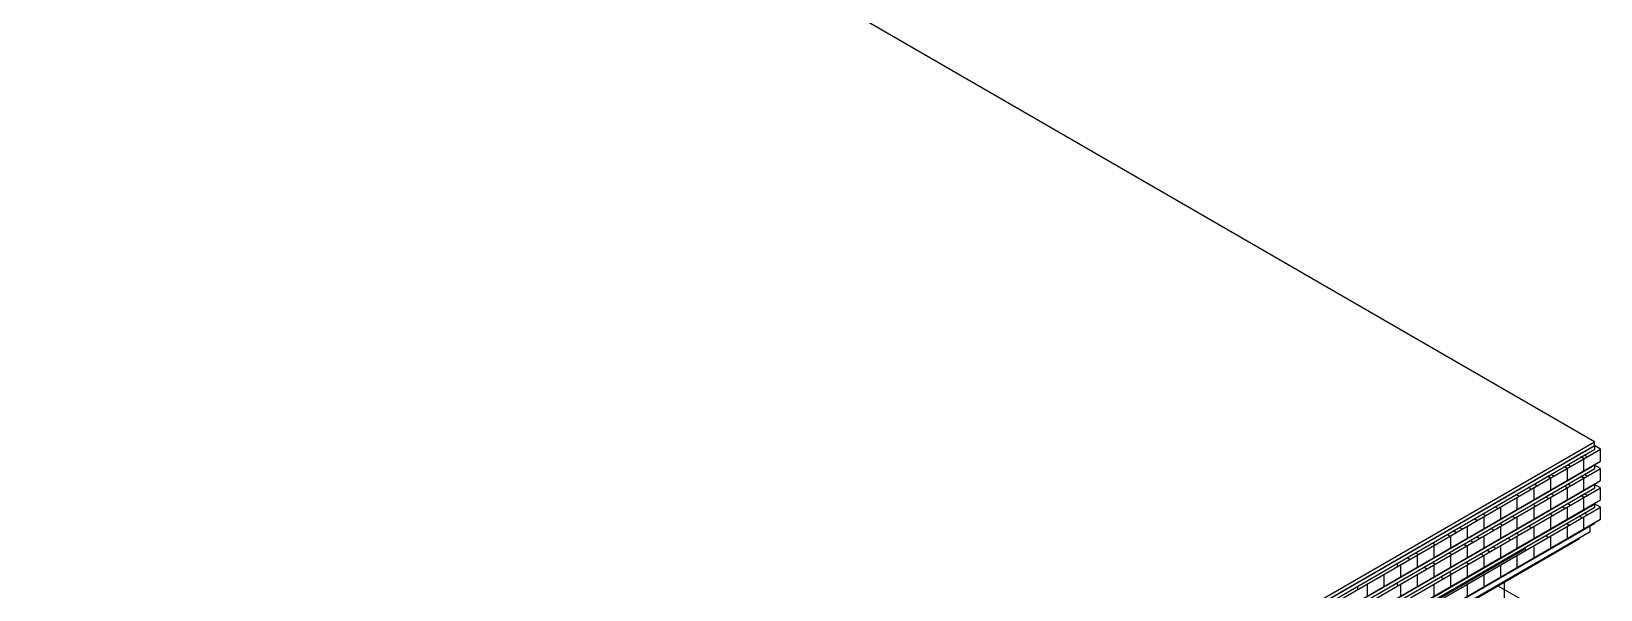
# Model space of a CAD drawing. Header units: inches. Extents: x 0.3 to 16.2, y 0.3 to 11.4.
# Drawn here: x 6.604 to 8.429, y 7.051 to 7.7 of the extents above; entities that cross this region are included whole.
import ezdxf

# ---------------------------------------------------------------- set-up
doc = ezdxf.new("R2010")
doc.units = ezdxf.units.IN
doc.header["$LTSCALE"] = 0.009843
doc.header["$MEASUREMENT"] = 0
doc.layers.add('GEOMETRY', color=7, linetype='Continuous')

msp = doc.modelspace()

# ---------------------------------------------------------------- linework, layer by layer
at = {"layer": 'GEOMETRY'}
for p, q in [((8.4217, 7.2232), (2.8614, 10.4331)), ((6.5122, 6.1209), (8.4217, 7.2232)), ((6.5122, 6.1209), (8.4217, 7.2232)), ((6.5122, 6.1165), (8.4217, 7.2189)), ((6.5122, 6.1161), (8.422, 7.2189)), ((6.5122, 6.1161), (8.422, 7.2189)), ((6.5122, 6.1118), (8.422, 7.2146)), ((6.5122, 6.1079), (8.4287, 7.2146)), ((6.5122, 6.1079), (8.4287, 7.2146)), ((8.4024, 7.2075), (8.402, 7.2075)), ((8.4024, 7.2075), (8.4024, 7.2079)), ((8.4063, 7.2098), (8.4059, 7.2098)), ((8.4134, 7.2055), (8.4098, 7.2075)), ((8.4217, 7.2189), (8.4217, 7.2232)), ((8.422, 7.2189), (8.4217, 7.2193)), ((8.4287, 7.2146), (8.4217, 7.2189)), ((8.422, 7.2146), (8.422, 7.2189)), ((8.4287, 7.2004), (8.4287, 7.2146)), ((6.5122, 6.0941), (8.4287, 7.2004)), ((6.5122, 6.0937), (8.422, 7.1965)), ((6.5122, 6.0937), (8.422, 7.1965)), ((6.5122, 6.0937), (8.422, 7.1965)), ((6.5122, 6.0894), (8.422, 7.1921)), ((6.5122, 6.0854), (8.4287, 7.1921)), ((6.5122, 6.0854), (8.4287, 7.1921)), ((8.3831, 7.1965), (8.3827, 7.1965)), ((8.3827, 7.1961), (8.3827, 7.1965)), ((8.3866, 7.1984), (8.3866, 7.1984)), ((8.3902, 7.1921), (8.3866, 7.1941)), ((8.3898, 7.1921), (8.3866, 7.1941)), ((8.3902, 7.1783), (8.3902, 7.1921)), ((8.3937, 7.1945), (8.3906, 7.1965)), ((8.4094, 7.2035), (8.4059, 7.2055)), ((8.4094, 7.2035), (8.4063, 7.2055)), ((8.4094, 7.1894), (8.4094, 7.2035)), ((8.4287, 7.1921), (8.4217, 7.1961)), ((8.422, 7.1965), (8.422, 7.1965)), ((8.422, 7.1921), (8.422, 7.1965)), ((8.4287, 7.178), (8.4287, 7.1921)), ((6.5122, 6.0717), (8.4287, 7.178)), ((6.5122, 6.0713), (8.422, 7.174)), ((6.5122, 6.0713), (8.422, 7.174)), ((6.5122, 6.0713), (8.422, 7.174)), ((8.3413, 7.1724), (8.3413, 7.1724)), ((8.3484, 7.1681), (8.3449, 7.1701)), ((8.3476, 7.176), (8.3476, 7.176)), ((8.3547, 7.172), (8.3516, 7.174)), ((8.3516, 7.1559), (8.3516, 7.1701)), ((8.3634, 7.185), (8.363, 7.185)), ((8.3634, 7.185), (8.3634, 7.185)), ((8.3673, 7.187), (8.3669, 7.1874)), ((8.3705, 7.1807), (8.3669, 7.1827)), ((8.3705, 7.1811), (8.3673, 7.1831)), ((8.3744, 7.1831), (8.3709, 7.185)), ((8.3709, 7.1669), (8.3709, 7.1811)), ((8.3902, 7.1697), (8.3866, 7.1717)), ((8.3898, 7.1697), (8.3866, 7.1717)), ((8.3937, 7.172), (8.3906, 7.174)), ((8.4094, 7.1807), (8.4059, 7.1827)), ((8.4094, 7.1811), (8.4063, 7.1831)), ((8.4094, 7.1669), (8.4094, 7.1811)), ((8.4134, 7.1831), (8.4098, 7.185)), ((8.4287, 7.1697), (8.4217, 7.1736)), ((8.422, 7.174), (8.422, 7.174)), ((8.422, 7.1697), (8.422, 7.174)), ((6.5122, 6.0669), (8.422, 7.1697)), ((6.5122, 6.063), (8.4287, 7.1697)), ((6.5122, 6.063), (8.4287, 7.1697)), ((6.5122, 6.0488), (8.4287, 7.1555)), ((8.3268, 7.1638), (8.3264, 7.1642)), ((8.3339, 7.1598), (8.3303, 7.1618)), ((8.3319, 7.1445), (8.3319, 7.1587)), ((8.3681, 7.1571), (8.3646, 7.1591)), ((8.3744, 7.1606), (8.3709, 7.1626)), ((8.3709, 7.1445), (8.3709, 7.1587)), ((8.3902, 7.1559), (8.3902, 7.1697)), ((8.4094, 7.1583), (8.4059, 7.1602)), ((8.4094, 7.1587), (8.4063, 7.1606)), ((8.4094, 7.1445), (8.4094, 7.1583)), ((8.4134, 7.1606), (8.4098, 7.1626)), ((8.4287, 7.1555), (8.4287, 7.1697)), ((6.5122, 6.0488), (8.422, 7.1512)), ((6.5122, 6.0488), (8.422, 7.1512)), ((6.5122, 6.0488), (8.422, 7.1512)), ((6.5122, 6.0445), (8.422, 7.1472)), ((6.5122, 6.0406), (8.4287, 7.1472)), ((6.5122, 6.0406), (8.4287, 7.1472)), ((8.278, 7.1358), (8.278, 7.1358)), ((8.285, 7.1315), (8.2819, 7.1335)), ((8.2878, 7.1413), (8.2874, 7.1413)), ((8.2949, 7.1374), (8.2913, 7.1394)), ((8.2933, 7.1224), (8.2933, 7.1362)), ((8.3024, 7.15), (8.3024, 7.15)), ((8.3094, 7.1457), (8.3059, 7.1476)), ((8.3126, 7.1335), (8.3126, 7.1476)), ((8.3291, 7.1346), (8.3256, 7.1366)), ((8.3319, 7.122), (8.3319, 7.1362)), ((8.3531, 7.1484), (8.35, 7.1504)), ((8.3516, 7.1335), (8.3516, 7.1472)), ((8.3728, 7.1374), (8.3693, 7.1394)), ((8.3709, 7.122), (8.3709, 7.1362)), ((8.3874, 7.1457), (8.3839, 7.1476)), ((8.3902, 7.1331), (8.3902, 7.1472)), ((8.3937, 7.1492), (8.3906, 7.1512)), ((8.4071, 7.1346), (8.4035, 7.1366)), ((8.4094, 7.122), (8.4094, 7.1358)), ((8.4134, 7.1382), (8.4098, 7.1402)), ((8.4287, 7.1472), (8.4217, 7.1512)), ((8.422, 7.1512), (8.422, 7.1516)), ((8.422, 7.1472), (8.422, 7.1512)), ((8.4287, 7.1331), (8.4287, 7.1472)), ((6.5122, 6.0264), (8.4287, 7.1331)), ((6.5122, 6.0264), (8.422, 7.1287)), ((6.5122, 6.0193), (8.4165, 7.1189)), ((8.2465, 7.1173), (8.2461, 7.1177)), ((8.2535, 7.1134), (8.25, 7.1154)), ((8.2535, 7.1217), (8.2535, 7.1217)), ((8.2606, 7.1177), (8.2575, 7.1197)), ((8.261, 7.126), (8.2606, 7.126)), ((8.2681, 7.1217), (8.2646, 7.1236)), ((8.274, 7.111), (8.274, 7.1252)), ((8.3047, 7.1205), (8.3012, 7.1224)), ((8.3146, 7.126), (8.311, 7.128)), ((8.3126, 7.111), (8.3126, 7.1252)), ((8.3339, 7.115), (8.3303, 7.1169)), ((8.3484, 7.1232), (8.3449, 7.1252)), ((8.3516, 7.111), (8.3516, 7.1248)), ((8.3921, 7.126), (8.389, 7.128)), ((8.3902, 7.1106), (8.3902, 7.1248)), ((8.4165, 7.1189), (8.4165, 7.1256)), ((8.422, 7.1287), (8.422, 7.1291)), ((6.5122, 6.0181), (8.4043, 7.1106)), ((6.5122, 6.0433), (8.3413, 7.0992)), ((6.5122, 6.0433), (8.3413, 7.0992)), ((8.2295, 7.1075), (8.2291, 7.1079)), ((8.2291, 7.1079), (8.2295, 7.1075)), ((8.2291, 7.1079), (8.2295, 7.1075)), ((8.2366, 7.1035), (8.2331, 7.1055)), ((8.2331, 7.1055), (8.2366, 7.1035)), ((8.2331, 7.1055), (8.2366, 7.1035)), ((8.2354, 7.089), (8.2354, 7.1028)), ((8.2547, 7.1), (8.2547, 7.1142)), ((8.2728, 7.102), (8.2697, 7.1039)), ((8.274, 7.0886), (8.274, 7.1028)), ((8.2803, 7.1063), (8.2768, 7.1083)), ((8.2874, 7.1106), (8.2843, 7.1126)), ((8.2933, 7.1), (8.2933, 7.1138)), ((8.2996, 7.0953), (8.2965, 7.0972)), ((8.3071, 7.0992), (8.3035, 7.1012)), ((8.3126, 7.0886), (8.3126, 7.1028)), ((8.324, 7.1091), (8.3209, 7.111)), ((8.3319, 7.0996), (8.3319, 7.1138)), ((8.3362, 7.0965), (8.3362, 7.0976)), ((8.3413, 7.0992), (8.3402, 7.1)), ((8.3413, 7.0965), (8.3413, 7.0992)), ((8.3516, 7.0882), (8.3516, 7.1024)), ((8.3681, 7.1118), (8.3646, 7.1138)), ((8.3709, 7.0996), (8.3709, 7.1138)), ((8.4043, 7.1106), (8.4043, 7.1118)), ((6.5122, 6.0488), (8.3118, 7.0882)), ((6.5122, 6.0488), (8.3118, 7.0882)), ((8.1925, 7.0862), (8.1925, 7.0866)), ((8.1925, 7.0783), (8.1925, 7.0823)), ((8.1965, 7.0665), (8.1965, 7.0803)), ((8.2, 7.0909), (8.2, 7.0909)), ((8.2, 7.0909), (8.2, 7.0909)), ((8.2, 7.0909), (8.2, 7.0909)), ((8.2039, 7.0886), (8.2071, 7.0866)), ((8.2039, 7.0886), (8.2071, 7.0866)), ((8.2039, 7.0886), (8.2071, 7.0866)), ((8.2098, 7.0965), (8.2098, 7.0965)), ((8.2098, 7.0965), (8.2098, 7.0965)), ((8.2098, 7.0965), (8.2098, 7.0965)), ((8.2134, 7.0941), (8.2169, 7.0921)), ((8.2134, 7.0941), (8.2169, 7.0921)), ((8.2134, 7.0941), (8.2169, 7.0921)), ((8.2157, 7.0776), (8.2157, 7.0917)), ((8.2331, 7.0831), (8.2366, 7.0811)), ((8.2331, 7.0831), (8.2366, 7.0811)), ((8.2331, 7.0831), (8.2366, 7.0811)), ((8.2354, 7.0661), (8.2354, 7.0803)), ((8.2559, 7.0921), (8.2524, 7.0941)), ((8.2524, 7.0941), (8.2559, 7.0921)), ((8.2524, 7.0941), (8.2559, 7.0921)), ((8.2547, 7.0776), (8.2547, 7.0913)), ((8.2756, 7.0811), (8.272, 7.0831)), ((8.272, 7.0831), (8.2756, 7.0811)), ((8.272, 7.0831), (8.2756, 7.0811)), ((8.274, 7.0661), (8.274, 7.0803)), ((8.2925, 7.0909), (8.289, 7.0929)), ((8.2933, 7.0772), (8.2933, 7.0913)), ((8.3118, 7.0878), (8.3118, 7.0882)), ((8.3118, 7.0823), (8.3118, 7.0835)), ((8.3126, 7.0661), (8.3126, 7.0799)), ((8.3217, 7.0882), (8.3217, 7.0894)), ((8.3319, 7.0772), (8.3319, 7.0913)), ((8.1772, 7.0551), (8.1772, 7.0693)), ((8.2157, 7.0551), (8.2157, 7.0693)), ((8.2232, 7.0776), (8.2268, 7.0756)), ((8.2232, 7.0776), (8.2268, 7.0756)), ((8.2232, 7.0776), (8.2268, 7.0756)), ((8.2429, 7.0661), (8.2461, 7.0642)), ((8.2429, 7.0661), (8.2461, 7.0642)), ((8.2429, 7.0661), (8.2461, 7.0642)), ((8.2524, 7.0717), (8.2559, 7.0697)), ((8.2524, 7.0717), (8.2559, 7.0697)), ((8.2524, 7.0717), (8.2559, 7.0697)), ((8.2547, 7.0551), (8.2547, 7.0689)), ((8.2933, 7.0547), (8.2933, 7.0689)), ((8.1366, 7.0539), (8.1366, 7.0543)), ((8.1465, 7.0598), (8.1465, 7.0598)), ((8.1465, 7.0516), (8.1465, 7.0555)), ((8.1579, 7.0441), (8.1579, 7.0583)), ((8.1925, 7.0559), (8.1925, 7.0598)), ((8.1965, 7.0441), (8.1965, 7.0579)), ((8.2354, 7.0437), (8.2354, 7.0579)), ((8.274, 7.0437), (8.274, 7.0579)), ((8.3094, 7.0559), (8.3362, 7.0402)), ((8.3169, 7.0291), (8.3169, 7.0598))]:
    msp.add_line(p, q, dxfattribs=at)

doc.saveas('drawing.dxf')
